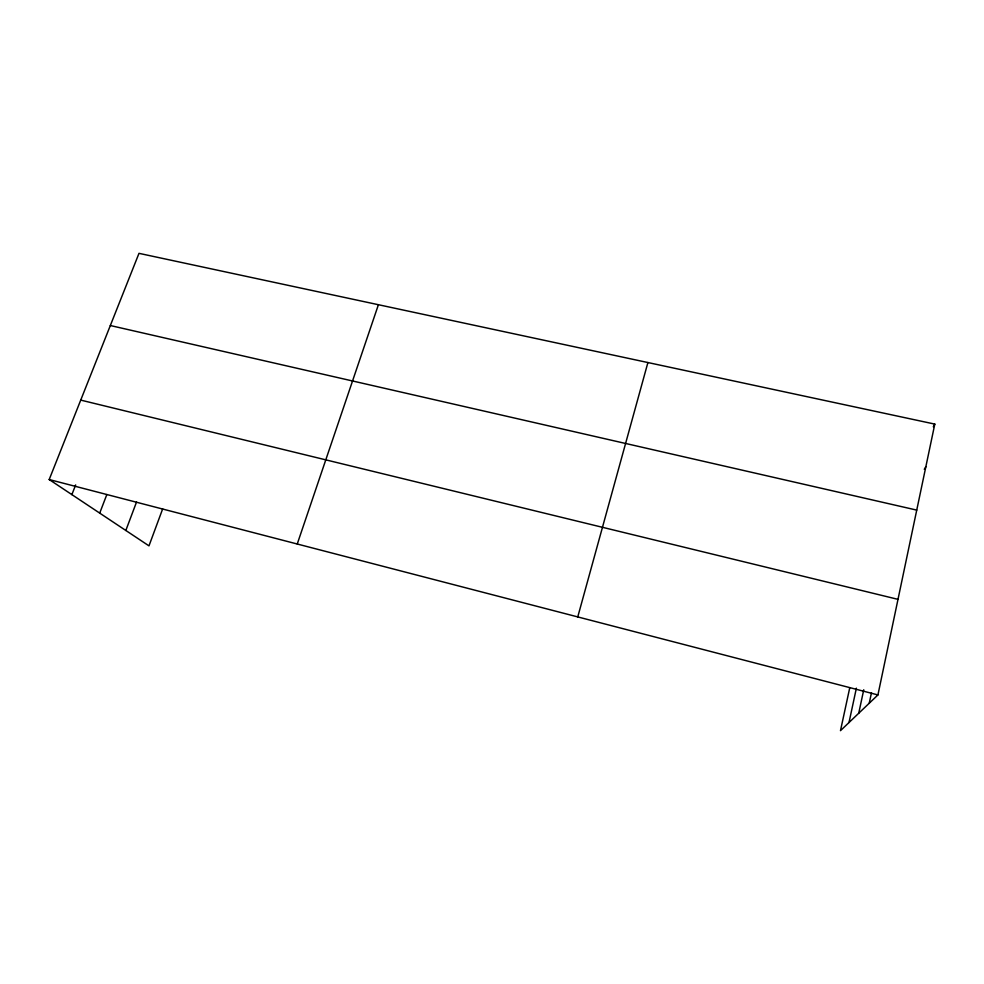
<?xml version="1.0" encoding="UTF-8"?>
<svg xmlns="http://www.w3.org/2000/svg" width="984" height="984" viewBox="0 0 984 984"><rect width="100%" height="100%" fill="white"/><g stroke="black" fill="none" stroke-linecap="round" stroke-linejoin="round"><path stroke-width="1.48" d="M849.733 687.841L840.484 730.657L877.925 694.938L934.8 424.104L138.99 253.343L49.2 479.54L148.978 545.862L162.667 508.9M869.253 703.203L871.467 692.748M858.737 713.24L863.743 689.772M849.007 722.514L856.375 688.173M577.756 616.919L647.903 362.543M297.242 544.017L378.409 304.72M125.829 530.474L136.53 502.037M99.716 513.119L106.825 494.571M71.869 494.62L75.657 484.928M933.299 426.761L934.8 424.104M924.284 469.331L925.858 466.711M110.331 325.532L916.744 510.106M80.737 400.107L897.998 599.354M49.2 479.54L877.925 694.938"/></g></svg>
